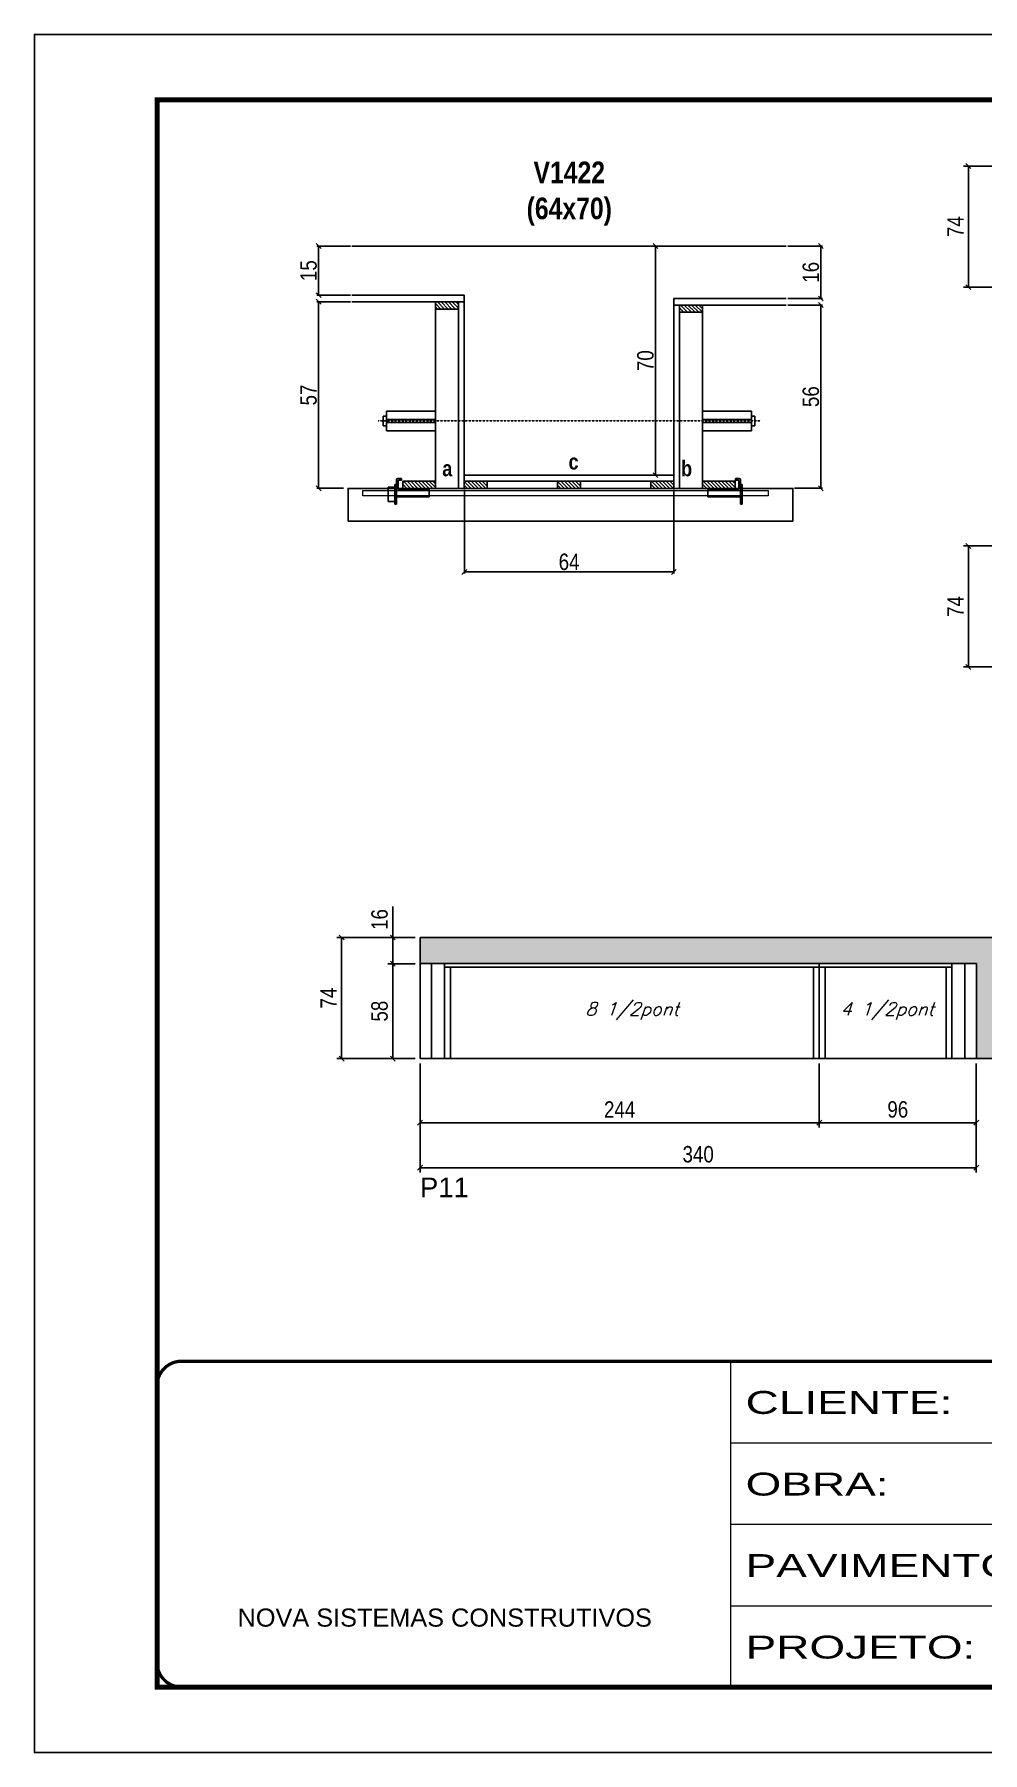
# Model space of a CAD drawing. Extents: x 3309 to 9563, y -2522 to 14608.
# Drawn here: x 6493 to 7072, y 7815 to 8865 of the extents above; entities that cross this region are included whole.
import ezdxf

# ---------------------------------------------------------------- set-up
doc = ezdxf.new("R2010")
doc.units = 0
for name, pattern in [('CONTINUO', [0]), ('DASHED', [0.75, 0.5, -0.25]), ('HIDDEN', [0.375, 0.25, -0.125])]:
    doc.linetypes.add(name, pattern=pattern)
for name, color, linetype in [('5', 5, 'Continuous'), ('barrote', 251, 'Continuous'), ('COTA', 241, 'Continuous'), ('detalhes', 4, 'Continuous'), ('NOMENCLATURA', 7, 'Continuous'), ('Painéis', 200, 'Continuous'), ('presilha', 1, 'Continuous'), ('SARR_2.2x10', 60, 'Continuous'), ('SARR_2.2x7', 40, 'Continuous'), ('SARR_3.5x7', 81, 'Continuous'), ('TENSOR', 3, 'Continuous'), ('texto', 7, 'Continuous')]:
    doc.layers.add(name, color=color, linetype=linetype)
for name, color, linetype, lineweight in [('CONCRETO', 251, 'Continuous', 25), ('Folhas', 255, 'Continuous', 9), ('SARRAFO DE PRESSAO', 251, 'DASHED', 9), ('SCO-___-LAJ', 2, 'Continuous', 0)]:
    doc.layers.add(name, color=color, linetype=linetype, lineweight=lineweight)
doc.layers.add('Laje_Perimetro', color=7, linetype='Continuous', plot=False)
doc.styles.add('ARIAL', font='arial.ttf')
doc.styles.add('COTA TECNICA', font='techl___.ttf', dxfattribs={"height": 10})
doc.styles.add('COTA TECNICA 2X', font='techl___.ttf', dxfattribs={"height": 10})
doc.styles.add('Romans', font='romans.shx')
doc.styles.get("Standard").update_dxf_attribs({"font": 'arial.ttf'})
doc.styles.add('TECNICA', font='techb___.ttf', dxfattribs={"height": 10})
doc.styles.add('Tecnologia', font='')
doc.styles.get('Tecnologia').set_extended_font_data('Forgotten Futurist')
doc.dimstyles.new('PAINEL', dxfattribs={"dimtxt": 10, "dimasz": 3, "dimexe": 3, "dimexo": 3, "dimgap": 3, "dimtad": 1, "dimdec": 1, "dimzin": 12, "dimdsep": 46, "dimtxsty": 'COTA TECNICA', "dimblk1": 'OBLIQUE', "dimblk2": 'OBLIQUE', "dimsah": 1, "dimcen": 0.9, "dimclrd": 4, "dimclre": 4, "dimclrt": 240, "dimadec": 1, "dimazin": 3, "dimtfac": 1, "dimtdec": 1, "dimtmove": 0, "dimatfit": 3, "dimfxl": 1, "dimtolj": 1, "dimtzin": 12, "dimarcsym": 0})
doc.dimstyles.new('SECAO', dxfattribs={"dimscale": 0.333333, "dimtxt": 5, "dimasz": 9, "dimexe": 3, "dimexo": 3, "dimgap": 3, "dimtad": 1, "dimdec": 1, "dimlfac": 0.5, "dimzin": 12, "dimdsep": 46, "dimtxsty": 'COTA TECNICA 2X', "dimblk1": 'OBLIQUE', "dimblk2": 'OBLIQUE', "dimsah": 1, "dimcen": 0.9, "dimclrd": 4, "dimclre": 4, "dimclrt": 240, "dimadec": 1, "dimazin": 3, "dimtfac": 1, "dimtdec": 1, "dimtmove": 0, "dimatfit": 3, "dimfxl": 1, "dimtolj": 1, "dimtzin": 12, "dimarcsym": 0})

# ---------------------------------------------------------------- blocks, each defined once
blk = doc.blocks.new('9999999999')
at = {"color": 30, "linetype": 'CONTINUO'}
for p, q in [((98564.6, 34230.2), (98564.6, 34429.4)), ((98564.6, 34379.6), (99584, 34379.6)), ((98564.6, 34329.8), (99488, 34329.8)), ((99584, 34329.8), (99488, 34329.8)), ((99488, 34329.8), (99488, 34230.2)), ((98564.6, 34280), (99488, 34280))]:
    blk.add_line(p, q, dxfattribs=at)
at = {"color": 30, "linetype": 'CONTINUO', "const_width": 2}
blk.add_lwpolyline([(99584, 34230.2), (99584, 34414.4, 0.414214), (99569, 34429.4), (98229, 34429.4, 0.414214), (98214, 34414.4), (98214, 34245.2, 0.414214), (98229, 34230.2), (99584, 34230.2)], format="xyb", dxfattribs=at)
at = {"layer": 'Folhas'}
blk.add_lwpolyline([(98139, 34190.2), (99624, 34190.2), (99624, 35240.2), (98139, 35240.2)], close=True, dxfattribs=at)
at = {"layer": 'Folhas', "color": 30, "const_width": 3}
blk.add_lwpolyline([(98214, 34230.2), (99584, 34230.2), (99584, 35200.2), (98214, 35200.2)], close=True, dxfattribs=at)
at = {"color": 7, "linetype": 'Continuous', "ltscale": 5, "style": 'ARIAL'}
for s, height, p in [('SKR', 15.48, (98837.7, 34393.1)), ('LEAF LOEFGREN', 15.483, (98837.7, 34343.3)), ('6°PAVIMENTO', 15.483, (98837.7, 34293.5)), ('NOVA SISTEMAS CONSTRUTIVOS', 11.059, (98263.2, 34267.2)), ('LATERAIS DE VIGAS', 15.483, (98837.7, 34243.7))]:
    blk.add_text(s, height=height, dxfattribs=at).set_placement(p)
at = {"layer": 'Folhas', "color": 7, "style": 'Tecnologia', "width": 1.5}
for s, p in [('CLIENTE:', (98573.7, 34397.2)), ('OBRA:', (98573.7, 34347.3)), ('PAVIMENTO:', (98573.7, 34297.5)), ('PROJETO:', (98573.7, 34247.7))]:
    blk.add_text(s, height=14, dxfattribs=at).set_placement(p)
blk = doc.blocks.new('PRESILHA METÁLICA 1')
at = {"layer": 'presilha'}
for p, q in [((7.5, 10.6), (7.5, 19.9)), ((12, 21), (8.6, 21)), ((9, 11.6), (9, 18.9)), ((12, 19.5), (9.6, 19.5)), ((12, 21), (12, 19.5)), ((0, 13), (6, 13)), ((0, 13), (0, 0)), ((6, 0), (0, 0)), ((6, 15.5), (7.5, 15.5)), ((6, -2.5), (6, 15.5)), ((6, 13), (6, 0)), ((7.5, 15.5), (7.5, -2.5)), ((37.5, 4.1), (7.5, 4.1)), ((37.5, 11), (9.6, 11)), ((37.5, 11), (37.5, 4.1)), ((7.5, -2.5), (6, -2.5))]:
    blk.add_line(p, q, dxfattribs=at)
for centre, radius, start, end in [((8.6, 19.9), 1.14, 90, 180), ((9.6, 18.9), 0.57, 90, 180), ((9.6, 11.6), 0.57, 180, 270)]:
    blk.add_arc(centre, radius, start, end, dxfattribs=at)
blk = doc.blocks.new('PRESILHA METÁLICA 2')
at = {"layer": 'presilha'}
for p, q in [((-5.2, 23.5), (-5.2, 22)), ((-5.2, 23.5), (-1.9, 23.5)), ((-5.2, 22), (-2.8, 22)), ((-2.2, 14.1), (-2.2, 21.4)), ((0.8, 18), (-0.8, 18)), ((-0.8, 18), (-0.8, 0)), ((-0.8, 14.6), (-0.8, 22.4)), ((0.8, 0), (0.8, 18)), ((-30.8, 13.5), (-30.8, 6.6)), ((-30.8, 13.5), (-2.8, 13.5)), ((-30.8, 6.6), (-0.8, 6.6)), ((-0.8, 0), (0.8, 0))]:
    blk.add_line(p, q, dxfattribs=at)
for centre, radius, start, end in [((-2.8, 21.4), 0.57, 0, 90), ((-1.9, 22.4), 1.14, 0, 90), ((-2.8, 14.1), 0.57, 270, 0)]:
    blk.add_arc(centre, radius, start, end, dxfattribs=at)
blk = doc.blocks.new('_Oblique')
at = {"color": 0, "linetype": 'ByBlock', "lineweight": -2}
blk.add_line((-0.5, -0.5), (0.5, 0.5), dxfattribs=at)
blk = doc.blocks.new('*D2225')
at = {"layer": 'COTA', "color": 4, "lineweight": -2, "transparency": 16777216}
for p, q in [((6686, 8701.6), (6665.6, 8701.6)), ((6666.6, 8701.6), (6666.6, 8587.6)), ((6681.9, 8587.6), (6665.6, 8587.6))]:
    blk.add_line(p, q, dxfattribs=at)
at = {"layer": 'Defpoints', "color": 0, "transparency": 16777216}
for p in [(6687, 8701.6), (6666.6, 8587.6), (6682.9, 8587.6)]:
    blk.add_point(p, dxfattribs=at)
at = {"layer": 'COTA', "color": 4, "lineweight": -2, "transparency": 16777216, "xscale": 3, "yscale": 3, "zscale": 3}
for p, rotation in [((6666.6, 8701.6), 90), ((6666.6, 8587.6), 270)]:
    blk.add_blockref('_Oblique', p, dxfattribs=dict(at, rotation=rotation))
at = {"layer": 'COTA', "color": 240, "transparency": 16777216, "insert": (6660.5, 8644.6), "char_height": 10, "attachment_point": 5, "rotation": 90, "style": 'COTA TECNICA 2X'}
blk.add_mtext('\\A1;57', dxfattribs=at)
blk = doc.blocks.new('*D2226')
at = {"layer": 'COTA', "color": 4, "lineweight": -2, "transparency": 16777216}
for p, q in [((6953.4, 8699.6), (6974.6, 8699.6)), ((6973.6, 8699.6), (6973.6, 8587.6)), ((6957.5, 8587.6), (6974.6, 8587.6))]:
    blk.add_line(p, q, dxfattribs=at)
at = {"layer": 'Defpoints', "color": 0, "transparency": 16777216}
for p in [(6952.4, 8699.6), (6956.5, 8587.6), (6973.6, 8587.6)]:
    blk.add_point(p, dxfattribs=at)
at = {"layer": 'COTA', "color": 4, "lineweight": -2, "transparency": 16777216, "xscale": 3, "yscale": 3, "zscale": 3}
for p, rotation in [((6973.6, 8699.6), 90), ((6973.6, 8587.6), 270)]:
    blk.add_blockref('_Oblique', p, dxfattribs=dict(at, rotation=rotation))
at = {"layer": 'COTA', "color": 240, "transparency": 16777216, "insert": (6967.5, 8643.6), "char_height": 10, "attachment_point": 5, "rotation": 90, "style": 'COTA TECNICA 2X'}
blk.add_mtext('\\A1;56', dxfattribs=at)
blk = doc.blocks.new('*D2227')
at = {"layer": 'COTA', "color": 4, "lineweight": -2, "transparency": 16777216}
for p, q in [((6882.7, 8735.6), (6871.5, 8735.6)), ((6872.5, 8595.6), (6872.5, 8735.6)), ((6882.7, 8595.6), (6871.5, 8595.6))]:
    blk.add_line(p, q, dxfattribs=at)
at = {"layer": 'Defpoints', "color": 0, "transparency": 16777216}
for p in [(6872.5, 8735.6), (6883.7, 8735.6), (6883.7, 8595.6)]:
    blk.add_point(p, dxfattribs=at)
at = {"layer": 'COTA', "color": 4, "lineweight": -2, "transparency": 16777216, "xscale": 3, "yscale": 3, "zscale": 3}
for p, rotation in [((6872.5, 8735.6), 90), ((6872.5, 8595.6), 270)]:
    blk.add_blockref('_Oblique', p, dxfattribs=dict(at, rotation=rotation))
at = {"layer": 'COTA', "color": 240, "transparency": 16777216, "insert": (6866.4, 8665.6), "char_height": 10, "attachment_point": 5, "rotation": 90, "style": 'COTA TECNICA 2X'}
blk.add_mtext('\\A1;70', dxfattribs=at)
blk = doc.blocks.new('*D2228')
at = {"layer": 'COTA', "color": 4, "lineweight": -2, "transparency": 16777216}
for p, q in [((6953.4, 8735.6), (6974.6, 8735.6)), ((6973.6, 8703.6), (6973.6, 8735.6)), ((6953.4, 8703.6), (6974.6, 8703.6))]:
    blk.add_line(p, q, dxfattribs=at)
at = {"layer": 'Defpoints', "color": 0, "transparency": 16777216}
for p in [(6952.4, 8735.6), (6973.6, 8735.6), (6952.4, 8703.6)]:
    blk.add_point(p, dxfattribs=at)
at = {"layer": 'COTA', "color": 4, "lineweight": -2, "transparency": 16777216, "xscale": 3, "yscale": 3, "zscale": 3}
for p, rotation in [((6973.6, 8735.6), 90), ((6973.6, 8703.6), 270)]:
    blk.add_blockref('_Oblique', p, dxfattribs=dict(at, rotation=rotation))
at = {"layer": 'COTA', "color": 240, "transparency": 16777216, "insert": (6967.5, 8719.6), "char_height": 10, "attachment_point": 5, "rotation": 90, "style": 'COTA TECNICA 2X'}
blk.add_mtext('\\A1;16', dxfattribs=at)
blk = doc.blocks.new('*D2229')
at = {"layer": 'COTA', "color": 4, "lineweight": -2, "transparency": 16777216}
for p, q in [((6686, 8735.6), (6665.6, 8735.6)), ((6666.6, 8705.6), (6666.6, 8735.6)), ((6686, 8705.6), (6665.6, 8705.6))]:
    blk.add_line(p, q, dxfattribs=at)
at = {"layer": 'Defpoints', "color": 0, "transparency": 16777216}
for p in [(6666.6, 8735.6), (6687, 8735.6), (6687, 8705.6)]:
    blk.add_point(p, dxfattribs=at)
at = {"layer": 'COTA', "color": 4, "lineweight": -2, "transparency": 16777216, "xscale": 3, "yscale": 3, "zscale": 3}
for p, rotation in [((6666.6, 8735.6), 90), ((6666.6, 8705.6), 270)]:
    blk.add_blockref('_Oblique', p, dxfattribs=dict(at, rotation=rotation))
at = {"layer": 'COTA', "color": 240, "transparency": 16777216, "insert": (6660.5, 8720.6), "char_height": 10, "attachment_point": 5, "rotation": 90, "style": 'COTA TECNICA 2X'}
blk.add_mtext('\\A1;15', dxfattribs=at)
blk = doc.blocks.new('*D2230')
at = {"layer": 'COTA', "color": 4, "lineweight": -2, "transparency": 16777216}
for p, q in [((6755.7, 8586.6), (6755.7, 8535.5)), ((6883.7, 8586.6), (6883.7, 8535.5)), ((6755.7, 8536.5), (6883.7, 8536.5))]:
    blk.add_line(p, q, dxfattribs=at)
at = {"layer": 'Defpoints', "color": 0, "transparency": 16777216}
for p in [(6755.7, 8587.6), (6883.7, 8587.6), (6883.7, 8536.5)]:
    blk.add_point(p, dxfattribs=at)
at = {"layer": 'COTA', "color": 4, "lineweight": -2, "transparency": 16777216, "xscale": 3, "yscale": 3, "zscale": 3, "rotation": 180}
blk.add_blockref('_Oblique', (6755.7, 8536.5), dxfattribs=at)
at = {"layer": 'COTA', "color": 4, "lineweight": -2, "transparency": 16777216, "xscale": 3, "yscale": 3, "zscale": 3}
blk.add_blockref('_Oblique', (6883.7, 8536.5), dxfattribs=at)
at = {"layer": 'COTA', "color": 240, "transparency": 16777216, "insert": (6819.7, 8542.6), "char_height": 10, "attachment_point": 5, "style": 'COTA TECNICA 2X'}
blk.add_mtext('\\A1;64', dxfattribs=at)
blk = doc.blocks.new('*D2236')
at = {"layer": 'COTA', "color": 4, "lineweight": -2, "transparency": 16777216}
for p, q in [((7096.4, 8784.5), (7060.8, 8784.5)), ((7063.8, 8710.5), (7063.8, 8784.5)), ((7096.4, 8710.5), (7060.8, 8710.5))]:
    blk.add_line(p, q, dxfattribs=at)
at = {"layer": 'Defpoints', "color": 0, "transparency": 16777216}
for p in [(7063.8, 8784.5), (7099.4, 8784.5), (7099.4, 8710.5)]:
    blk.add_point(p, dxfattribs=at)
at = {"layer": 'COTA', "color": 4, "lineweight": -2, "transparency": 16777216, "xscale": 3, "yscale": 3, "zscale": 3}
for p, rotation in [((7063.8, 8784.5), 90), ((7063.8, 8710.5), 270)]:
    blk.add_blockref('_Oblique', p, dxfattribs=dict(at, rotation=rotation))
at = {"layer": 'COTA', "color": 240, "transparency": 16777216, "insert": (7055.8, 8747.5), "char_height": 10, "attachment_point": 5, "rotation": 90, "style": 'COTA TECNICA'}
blk.add_mtext('\\A1;74', dxfattribs=at)
blk = doc.blocks.new('*D2248')
at = {"layer": 'COTA', "color": 4, "lineweight": -2, "transparency": 16777216}
for p, q in [((7096.4, 8552.4), (7060.8, 8552.4)), ((7063.8, 8478.4), (7063.8, 8552.4)), ((7096.4, 8478.4), (7060.8, 8478.4))]:
    blk.add_line(p, q, dxfattribs=at)
at = {"layer": 'Defpoints', "color": 0, "transparency": 16777216}
for p in [(7063.8, 8552.4), (7099.4, 8552.4), (7099.4, 8478.4)]:
    blk.add_point(p, dxfattribs=at)
at = {"layer": 'COTA', "color": 4, "lineweight": -2, "transparency": 16777216, "xscale": 3, "yscale": 3, "zscale": 3}
for p, rotation in [((7063.8, 8552.4), 90), ((7063.8, 8478.4), 270)]:
    blk.add_blockref('_Oblique', p, dxfattribs=dict(at, rotation=rotation))
at = {"layer": 'COTA', "color": 240, "transparency": 16777216, "insert": (7055.8, 8515.4), "char_height": 10, "attachment_point": 5, "rotation": 90, "style": 'COTA TECNICA'}
blk.add_mtext('\\A1;74', dxfattribs=at)
blk = doc.blocks.new('*D2253')
at = {"layer": 'COTA', "color": 4, "lineweight": -2, "transparency": 16777216}
for p, q in [((6728.6, 8236.1), (6728.6, 8169.4)), ((7068.6, 8236.1), (7068.6, 8169.4)), ((6728.6, 8172.4), (7068.6, 8172.4))]:
    blk.add_line(p, q, dxfattribs=at)
at = {"layer": 'Defpoints', "color": 0, "transparency": 16777216}
for p in [(6728.6, 8239.1), (7068.6, 8239.1), (7068.6, 8172.4)]:
    blk.add_point(p, dxfattribs=at)
at = {"layer": 'COTA', "color": 4, "lineweight": -2, "transparency": 16777216, "xscale": 3, "yscale": 3, "zscale": 3, "rotation": 180}
blk.add_blockref('_Oblique', (6728.6, 8172.4), dxfattribs=at)
at = {"layer": 'COTA', "color": 4, "lineweight": -2, "transparency": 16777216, "xscale": 3, "yscale": 3, "zscale": 3}
blk.add_blockref('_Oblique', (7068.6, 8172.4), dxfattribs=at)
at = {"layer": 'COTA', "color": 240, "transparency": 16777216, "insert": (6898.6, 8180.6), "char_height": 10, "attachment_point": 5, "style": 'COTA TECNICA'}
blk.add_mtext('\\A1;340', dxfattribs=at)
blk = doc.blocks.new('*D2254')
at = {"layer": 'COTA', "color": 4, "lineweight": -2, "transparency": 16777216}
for p, q in [((6728.6, 8236.1), (6728.6, 8196.9)), ((6972.6, 8236.1), (6972.6, 8196.9)), ((6728.6, 8199.9), (6972.6, 8199.9))]:
    blk.add_line(p, q, dxfattribs=at)
at = {"layer": 'Defpoints', "color": 0, "transparency": 16777216}
for p in [(6728.6, 8239.1), (6972.6, 8239.1), (6972.6, 8199.9)]:
    blk.add_point(p, dxfattribs=at)
at = {"layer": 'COTA', "color": 4, "lineweight": -2, "transparency": 16777216, "xscale": 3, "yscale": 3, "zscale": 3, "rotation": 180}
blk.add_blockref('_Oblique', (6728.6, 8199.9), dxfattribs=at)
at = {"layer": 'COTA', "color": 4, "lineweight": -2, "transparency": 16777216, "xscale": 3, "yscale": 3, "zscale": 3}
blk.add_blockref('_Oblique', (6972.6, 8199.9), dxfattribs=at)
at = {"layer": 'COTA', "color": 240, "transparency": 16777216, "insert": (6850.6, 8208), "char_height": 10, "attachment_point": 5, "style": 'COTA TECNICA'}
blk.add_mtext('\\A1;244', dxfattribs=at)
blk = doc.blocks.new('*D2255')
at = {"layer": 'COTA', "color": 4, "lineweight": -2, "transparency": 16777216}
for p, q in [((6972.6, 8236.1), (6972.6, 8196.9)), ((7068.6, 8236.1), (7068.6, 8196.9)), ((6972.6, 8199.9), (7068.6, 8199.9))]:
    blk.add_line(p, q, dxfattribs=at)
at = {"layer": 'Defpoints', "color": 0, "transparency": 16777216}
for p in [(6972.6, 8239.1), (7068.6, 8239.1), (7068.6, 8199.9)]:
    blk.add_point(p, dxfattribs=at)
at = {"layer": 'COTA', "color": 4, "lineweight": -2, "transparency": 16777216, "xscale": 3, "yscale": 3, "zscale": 3, "rotation": 180}
blk.add_blockref('_Oblique', (6972.6, 8199.9), dxfattribs=at)
at = {"layer": 'COTA', "color": 4, "lineweight": -2, "transparency": 16777216, "xscale": 3, "yscale": 3, "zscale": 3}
blk.add_blockref('_Oblique', (7068.6, 8199.9), dxfattribs=at)
at = {"layer": 'COTA', "color": 240, "transparency": 16777216, "insert": (7020.6, 8208), "char_height": 10, "attachment_point": 5, "style": 'COTA TECNICA'}
blk.add_mtext('\\A1;96', dxfattribs=at)
blk = doc.blocks.new('*D2266')
at = {"layer": 'COTA', "color": 4, "lineweight": -2, "transparency": 16777216}
for p, q in [((6725.6, 8297.1), (6709, 8297.1)), ((6712, 8297.1), (6712, 8239.1)), ((6725.6, 8239.1), (6709, 8239.1))]:
    blk.add_line(p, q, dxfattribs=at)
at = {"layer": 'Defpoints', "color": 0, "transparency": 16777216}
for p in [(6728.6, 8297.1), (6712, 8239.1), (6728.6, 8239.1)]:
    blk.add_point(p, dxfattribs=at)
at = {"layer": 'COTA', "color": 4, "lineweight": -2, "transparency": 16777216, "xscale": 3, "yscale": 3, "zscale": 3}
for p, rotation in [((6712, 8297.1), 90), ((6712, 8239.1), 270)]:
    blk.add_blockref('_Oblique', p, dxfattribs=dict(at, rotation=rotation))
at = {"layer": 'COTA', "color": 240, "transparency": 16777216, "insert": (6703.9, 8268.1), "char_height": 10, "attachment_point": 5, "rotation": 90, "style": 'COTA TECNICA'}
blk.add_mtext('\\A1;58', dxfattribs=at)
blk = doc.blocks.new('*D2267')
at = {"layer": 'COTA', "color": 4, "lineweight": -2, "transparency": 16777216}
for p, q in [((6712, 8313.1), (6712, 8332.1)), ((6725.6, 8313.1), (6709, 8313.1)), ((6712, 8297.1), (6712, 8313.1)), ((6725.6, 8297.1), (6709, 8297.1))]:
    blk.add_line(p, q, dxfattribs=at)
at = {"layer": 'Defpoints', "color": 0, "transparency": 16777216}
for p in [(6712, 8313.1), (6728.6, 8313.1), (6728.6, 8297.1)]:
    blk.add_point(p, dxfattribs=at)
at = {"layer": 'COTA', "color": 4, "lineweight": -2, "transparency": 16777216, "xscale": 3, "yscale": 3, "zscale": 3}
for p, rotation in [((6712, 8313.1), 90), ((6712, 8297.1), 270)]:
    blk.add_blockref('_Oblique', p, dxfattribs=dict(at, rotation=rotation))
at = {"layer": 'COTA', "color": 240, "transparency": 16777216, "insert": (6703.9, 8324.1), "char_height": 10, "attachment_point": 5, "rotation": 90, "style": 'COTA TECNICA'}
blk.add_mtext('\\A1;16', dxfattribs=at)
blk = doc.blocks.new('*D2270')
at = {"layer": 'COTA', "color": 4, "lineweight": -2, "transparency": 16777216}
for p, q in [((6725.6, 8313.1), (6677.7, 8313.1)), ((6680.7, 8239.1), (6680.7, 8313.1)), ((6725.6, 8239.1), (6677.7, 8239.1))]:
    blk.add_line(p, q, dxfattribs=at)
at = {"layer": 'Defpoints', "color": 0, "transparency": 16777216}
for p in [(6680.7, 8313.1), (6728.6, 8313.1), (6728.6, 8239.1)]:
    blk.add_point(p, dxfattribs=at)
at = {"layer": 'COTA', "color": 4, "lineweight": -2, "transparency": 16777216, "xscale": 3, "yscale": 3, "zscale": 3}
for p, rotation in [((6680.7, 8313.1), 90), ((6680.7, 8239.1), 270)]:
    blk.add_blockref('_Oblique', p, dxfattribs=dict(at, rotation=rotation))
at = {"layer": 'COTA', "color": 240, "transparency": 16777216, "insert": (6672.7, 8276.1), "char_height": 10, "attachment_point": 5, "rotation": 90, "style": 'COTA TECNICA'}
blk.add_mtext('\\A1;74', dxfattribs=at)

msp = doc.modelspace()

# ---------------------------------------------------------------- hatches: boundary and pattern name
at = {"layer": 'COTA'}
h = msp.add_hatch(dxfattribs=at)
h.set_pattern_fill('AR-CONC', color=256, scale=0.03)
h.set_pattern_definition([(50, (-4, 0), (5.46554, -0.4781726), [0.5715, -6.2865]), (355, (-4, 0), (-1.0573026, 5.7317054), [0.4572, -5.0292175]), (100.451445, (-3.5445, -0.04), (4.4082374, 5.2535326), [0.4857003, -5.3427073]), (46.1842, (-4, 1.524), (8.1323712, -1.26127), [0.85725, -9.42975]), (96.63556, (-3.322, 1.419), (7.122124, 7.422784), [0.7285507, -8.014068]), (351.18415, (-4, 1.524), (7.122124, 7.422784), [0.685799, -7.543792]), (21, (-3.238, 1.143), (4.5484317, -3.067956), [0.5715, -6.2865]), (326, (-3.238, 1.143), (1.8540609, 5.525639), [0.4572, -5.0292]), (71.451445, (-2.859, 0.8873), (6.4024926, 2.457683), [0.4857003, -5.342698]), (37.5, (-4, 0), (0.0926581, 2.53665117), [0, -4.96824, 0, -5.1054, 0, -5.04825]), (7.5, (-4, 0), (2.0045899, 3.00541724), [0, -2.91084, 0, -4.85394, 0, -1.92405]), (327.5, (-5.6993, 0), (4.06771786, -0.17186232), [0, -1.905, 0, -5.9436, 0, -7.8867]), (317.5, (-6.4613, 0), (4.4438754, 0.7627947), [0, -2.4765, 0, -3.94716, 0, -5.6007])])
h.paths.add_polyline_path([(7667.15, 8259.13), (7690.15, 8259.13), (7690.15, 8301.13), (7820.65, 8301.13), (7820.65, 8313.13), (6728.65, 8313.13), (6728.65, 8297.13), (7068.65, 8297.13), (7068.65, 8239.13), (7098.65, 8239.13), (7098.65, 8295.13), (7667.15, 8295.13)])
at = {"layer": 'SARR_2.2x10'}
h = msp.add_hatch(dxfattribs=at)
h.set_pattern_fill('ANSI31', color=256, scale=0.5, angle=90)
h.set_pattern_definition([(135, (39911.6108, -114924.615), (-1.122532015, -1.122532015), [])])
h.paths.add_polyline_path([(6718.07, 8591.95), (6718.07, 8587.55), (6738.07, 8587.55), (6738.07, 8591.95)])
h = msp.add_hatch(dxfattribs=at)
h.set_pattern_fill('ANSI31', color=256, scale=0.5, angle=90)
h.set_pattern_definition([(135, (40094.8108, -114924.615), (-1.122532015, -1.122532015), [])])
h.paths.add_polyline_path([(6901.27, 8591.95), (6901.27, 8587.55), (6921.27, 8587.55), (6921.27, 8591.95)])
at = {"layer": 'SARR_2.2x7'}
h = msp.add_hatch(dxfattribs=at)
h.set_pattern_fill('ANSI31', color=256, scale=0.5, angle=90)
h.set_pattern_definition([(135, (39925.6108, -114815.015), (-1.122532015, -1.122532015), [])])
h.paths.add_polyline_path([(6752.07, 8701.55), (6752.07, 8697.15), (6738.07, 8697.15), (6738.07, 8701.55)])
h = msp.add_hatch(dxfattribs=at)
h.set_pattern_fill('ANSI31', color=256, scale=0.5, angle=90)
h.set_pattern_definition([(135, (39995.6108, -114817.015), (-1.122532015, -1.122532015), [])])
h.paths.add_polyline_path([(6887.27, 8699.55), (6887.27, 8695.15), (6901.27, 8695.15), (6901.27, 8699.55)])
h = msp.add_hatch(dxfattribs=at)
h.set_pattern_fill('ANSI31', color=256, scale=0.5, angle=90)
h.set_pattern_definition([(135, (39991.2108, -114924.615), (-1.122532015, -1.122532015), [])])
h.paths.add_polyline_path([(6769.67, 8587.55), (6769.67, 8591.95), (6755.67, 8591.95), (6755.67, 8587.55)])
h = msp.add_hatch(dxfattribs=at)
h.set_pattern_fill('ANSI31', color=256, scale=0.5, angle=90)
h.set_pattern_definition([(135, (40048.2108, -114924.615), (-1.122532015, -1.122532015), [])])
h.paths.add_polyline_path([(6826.67, 8587.55), (6826.67, 8591.95), (6812.67, 8591.95), (6812.67, 8587.55)])
h = msp.add_hatch(dxfattribs=at)
h.set_pattern_fill('ANSI31', color=256, scale=0.5, angle=90)
h.set_pattern_definition([(135, (40081.2108, -114924.615), (-1.122532015, -1.122532015), [])])
h.paths.add_polyline_path([(6869.67, 8591.95), (6869.67, 8587.55), (6883.67, 8587.55), (6883.67, 8591.95)])

# ---------------------------------------------------------------- linework, layer by layer
at = {"ltscale": 3}
for p, q in [((6706.07, 8631.73), (6706.07, 8625.73)), ((6708.07, 8631.73), (6706.07, 8631.73)), ((6708.07, 8634.73), (6708.07, 8622.73)), ((6708.07, 8634.73), (6738.07, 8634.73)), ((6931.27, 8634.73), (6901.27, 8634.73)), ((6931.27, 8634.73), (6931.27, 8622.73)), ((6933.27, 8631.73), (6931.27, 8631.73)), ((6933.27, 8631.73), (6933.27, 8625.73)), ((6708.07, 8625.73), (6706.07, 8625.73)), ((6738.07, 8629.73), (6708.07, 8629.73)), ((6738.07, 8627.73), (6708.07, 8627.73)), ((6708.07, 8622.73), (6738.07, 8622.73)), ((6901.27, 8629.73), (6931.27, 8629.73)), ((6901.27, 8627.73), (6931.27, 8627.73)), ((6931.27, 8622.73), (6901.27, 8622.73)), ((6931.27, 8625.73), (6933.27, 8625.73))]:
    msp.add_line(p, q, dxfattribs=at)
at = {"layer": 'barrote'}
msp.add_lwpolyline([(6684.62, 8567.55), (6956.53, 8567.55), (6956.53, 8587.55), (6684.62, 8587.55)], close=True, dxfattribs=at)
at = {"layer": 'CONCRETO', "linetype": 'Continuous'}
msp.add_line((6952.37, 8735.55), (6686.97, 8735.55), dxfattribs=at)
at = {"layer": 'COTA'}
for p, q in [((6728.65, 8313.13), (6728.65, 8297.13)), ((6728.65, 8313.13), (7820.65, 8313.13)), ((7068.65, 8239.13), (7098.65, 8239.13))]:
    msp.add_line(p, q, dxfattribs=at)
at = {"layer": 'detalhes', "color": 250}
msp.add_line((6684.62, 8567.55), (6684.62, 8587.55), dxfattribs=at)
at = {"layer": 'Laje_Perimetro'}
msp.add_lwpolyline([(7977.87, 8864.98), (6492.87, 8864.98), (6492.87, 7814.98), (7977.87, 7814.98)], close=True, dxfattribs=at)
at = {"layer": 'Painéis', "linetype": 'ByBlock'}
for p, q in [((7068.65, 8297.13), (6728.65, 8297.13)), ((6728.65, 8297.13), (6728.65, 8239.13)), ((6972.65, 8297.13), (6972.65, 8239.13)), ((7068.65, 8239.13), (7068.65, 8297.13)), ((6728.65, 8239.13), (7068.65, 8239.13))]:
    msp.add_line(p, q, dxfattribs=at)
at = {"layer": 'Painéis', "linetype": 'Continuous', "elevation": 0}
for points in [[(6686.97, 8701.55), (6755.67, 8701.55), (6755.67, 8705.55), (6686.97, 8705.55)], [(6952.37, 8699.55), (6883.67, 8699.55), (6883.67, 8703.55), (6952.37, 8703.55)]]:
    msp.add_lwpolyline(points, dxfattribs=at)
at = {"layer": 'Painéis', "linetype": 'Continuous'}
for points in [[(6752.07, 8587.55), (6752.07, 8701.55), (6755.67, 8701.55), (6755.67, 8587.55)], [(6887.27, 8587.55), (6887.27, 8699.55), (6883.67, 8699.55), (6883.67, 8587.55)], [(6883.67, 8595.55), (6755.67, 8595.55), (6755.67, 8591.95), (6883.67, 8591.95)]]:
    msp.add_lwpolyline(points, close=True, dxfattribs=at)
at = {"layer": 'SARR_2.2x10'}
for points in [[(6718.07, 8591.95), (6738.07, 8591.95), (6738.07, 8587.55), (6718.07, 8587.55)], [(6901.27, 8591.95), (6921.27, 8591.95), (6921.27, 8587.55), (6901.27, 8587.55)]]:
    msp.add_lwpolyline(points, close=True, dxfattribs=at)
at = {"layer": 'SARR_2.2x7', "linetype": 'Continuous'}
for p, q in [((6735.65, 8239.13), (6735.65, 8297.13)), ((7061.65, 8239.13), (7061.65, 8297.13)), ((6743.65, 8294.93), (6972.65, 8294.93)), ((6972.65, 8294.93), (7053.65, 8294.93))]:
    msp.add_line(p, q, dxfattribs=at)
at = {"layer": 'SARR_2.2x7', "elevation": 0}
for points in [[(6738.07, 8701.55), (6752.07, 8701.55), (6752.07, 8697.15), (6738.07, 8697.15)], [(6901.27, 8699.55), (6887.27, 8699.55), (6887.27, 8695.15), (6901.27, 8695.15)]]:
    msp.add_lwpolyline(points, close=True, dxfattribs=at)
at = {"layer": 'SARR_2.2x7'}
for points in [[(6755.67, 8591.95), (6769.67, 8591.95), (6769.67, 8587.55), (6755.67, 8587.55)], [(6812.67, 8591.95), (6826.67, 8591.95), (6826.67, 8587.55), (6812.67, 8587.55)], [(6883.67, 8591.95), (6869.67, 8591.95), (6869.67, 8587.55), (6883.67, 8587.55)]]:
    msp.add_lwpolyline(points, close=True, dxfattribs=at)
at = {"layer": 'SARR_3.5x7'}
for p, q in [((6743.65, 8297.13), (6743.65, 8239.13)), ((7053.65, 8297.13), (7053.65, 8239.13)), ((6747.15, 8294.93), (6747.15, 8239.13)), ((6969.15, 8294.93), (6969.15, 8239.13)), ((6976.15, 8294.93), (6976.15, 8239.13)), ((7050.15, 8294.93), (7050.15, 8239.13))]:
    msp.add_line(p, q, dxfattribs=at)
for points in [[(6752.07, 8697.15), (6738.07, 8697.15), (6738.07, 8587.55), (6752.07, 8587.55)], [(6887.27, 8695.15), (6901.27, 8695.15), (6901.27, 8587.55), (6887.27, 8587.55)]]:
    msp.add_lwpolyline(points, close=True, dxfattribs=at)
at = {"layer": 'SCO-___-LAJ', "color": 1}
msp.add_lwpolyline([(6693.62, 8586.22), (6941.45, 8586.22), (6941.45, 8583.02), (6693.62, 8583.02)], close=True, dxfattribs=at)
at = {"layer": 'TENSOR', "linetype": 'HIDDEN', "ltscale": 0.5}
msp.add_line((6703.07, 8628.73), (6936.58, 8628.73), dxfattribs=at)

# ---------------------------------------------------------------- block references
at = {"layer": 'presilha', "xscale": 0.6666666666666666, "yscale": 0.6666666666666666, "zscale": 0.6666666666666666}
for name, p in [('PRESILHA METÁLICA 1', (6709.2, 8579.59)), ('PRESILHA METÁLICA 2', (6924.95, 8577.92))]:
    msp.add_blockref(name, p, dxfattribs=at)
at = {"layer": 'SARRAFO DE PRESSAO', "color": 6, "linetype": 'ByBlock'}
msp.add_blockref('9999999999', (-91646.11, -26375.22), dxfattribs=at)

# ---------------------------------------------------------------- texts
at = {"layer": '5', "linetype": 'Continuous'}
msp.add_text('P11', height=12, rotation=359.99996, dxfattribs=at).set_placement((6728.58, 8154.4))
at = {"layer": 'detalhes', "style": 'TECNICA'}
for s, p in [('a', (6742.2, 8594.92)), ('c', (6819.39, 8599.03)), ('b', (6888.17, 8594.91))]:
    msp.add_text(s, height=9.6, dxfattribs=at).set_placement(p)
at = {"layer": 'NOMENCLATURA', "insert": (6819.82, 8787.25), "char_height": 13.2, "attachment_point": 2, "style": 'TECNICA'}
msp.add_mtext_dynamic_manual_height_columns('V1422\\P(64x70)', width=300.2766, gutter_width=1, heights=[0], dxfattribs=at)
at = {"layer": 'texto', "color": 2, "char_height": 8, "attachment_point": 5, "style": 'Romans'}
for s, insert in [('{\\Q19;\\C256;8 1/2pont}', (6858.15, 8268.13)), ('{\\Q19;\\C256;4 1/2pont}', (7014.15, 8268.13))]:
    msp.add_mtext(s, dxfattribs=dict(at, insert=insert))

# ---------------------------------------------------------------- dimensions: what is measured, and where the dimension line sits
at = {"layer": 'COTA'}
for base, p1, p2, angle, dimstyle, picture, middle in [((7063.83, 8784.55), (7099.41, 8710.55), (7099.41, 8784.55), 90, 'PAINEL', '*D2236', (7055.76, 8747.55)), ((6666.63, 8735.55), (6686.97, 8705.55), (6686.97, 8735.55), 90, 'SECAO', '*D2229', (6660.52, 8720.55)), ((6973.59, 8735.55), (6952.37, 8703.55), (6952.37, 8735.55), 90, 'SECAO', '*D2228', (6967.49, 8719.55)), ((6666.63, 8587.55, 0), (6686.97, 8701.55), (6682.86, 8587.55, 0), 90, 'SECAO', '*D2225', (6660.52, 8644.55, 0)), ((6973.59, 8587.55, 0), (6952.37, 8699.55), (6956.49, 8587.55, 0), 90, 'SECAO', '*D2226', (6967.48, 8643.55, 0)), ((7063.83, 8552.35), (7099.41, 8478.35), (7099.41, 8552.35), 90, 'PAINEL', '*D2248', (7055.76, 8515.35)), ((6712, 8313.13), (6728.65, 8297.13), (6728.65, 8313.13), 90, 'PAINEL', '*D2267', (6703.9, 8324.14)), ((6680.75, 8313.13), (6728.65, 8239.13), (6728.65, 8313.13), 90, 'PAINEL', '*D2270', (6672.67, 8276.13)), ((6712, 8239.13), (6728.65, 8297.13), (6728.65, 8239.13), 90, 'PAINEL', '*D2266', (6703.87, 8268.13)), ((7068.65, 8172.41), (6728.65, 8239.13), (7068.65, 8239.13), 180, 'PAINEL', '*D2253', (6898.65, 8180.63))]:
    dim = msp.add_linear_dim(base=base, p1=p1, p2=p2, angle=angle, dimstyle=dimstyle, dxfattribs=at)
    dim.commit()
    dim.dimension.update_dxf_attribs({"geometry": picture, "text_midpoint": middle})
dim = msp.add_linear_dim(base=(6872.5, 8735.55), p1=(6883.67, 8595.55), p2=(6883.67, 8735.55), angle=90, dimstyle='SECAO', dxfattribs=at)
dim.commit()
dim.dimension.update_dxf_attribs({"geometry": '*D2227', "text_midpoint": (6872.5, 8665.55), "dimtype": 160})
for base, p1, p2, dimstyle, picture, middle in [((6883.67, 8536.54), (6755.67, 8587.55), (6883.67, 8587.55), 'SECAO', '*D2230', (6819.67, 8542.65)), ((6972.65, 8199.89), (6728.65, 8239.13), (6972.65, 8239.13), 'PAINEL', '*D2254', (6850.65, 8207.96))]:
    dim = msp.add_linear_dim(base=base, p1=p1, p2=p2, dimstyle=dimstyle, dxfattribs=at)
    dim.commit()
    dim.dimension.update_dxf_attribs({"geometry": picture, "text_midpoint": middle})
dim = msp.add_linear_dim(base=(7068.65, 8199.89), p1=(6972.65, 8239.13), p2=(7068.65, 8239.13), dimstyle='PAINEL', override={"dimtmove": 1}, dxfattribs=at)
dim.commit()
dim.dimension.update_dxf_attribs({"geometry": '*D2255', "text_midpoint": (7020.65, 8208.02)})

doc.saveas('drawing.dxf')
